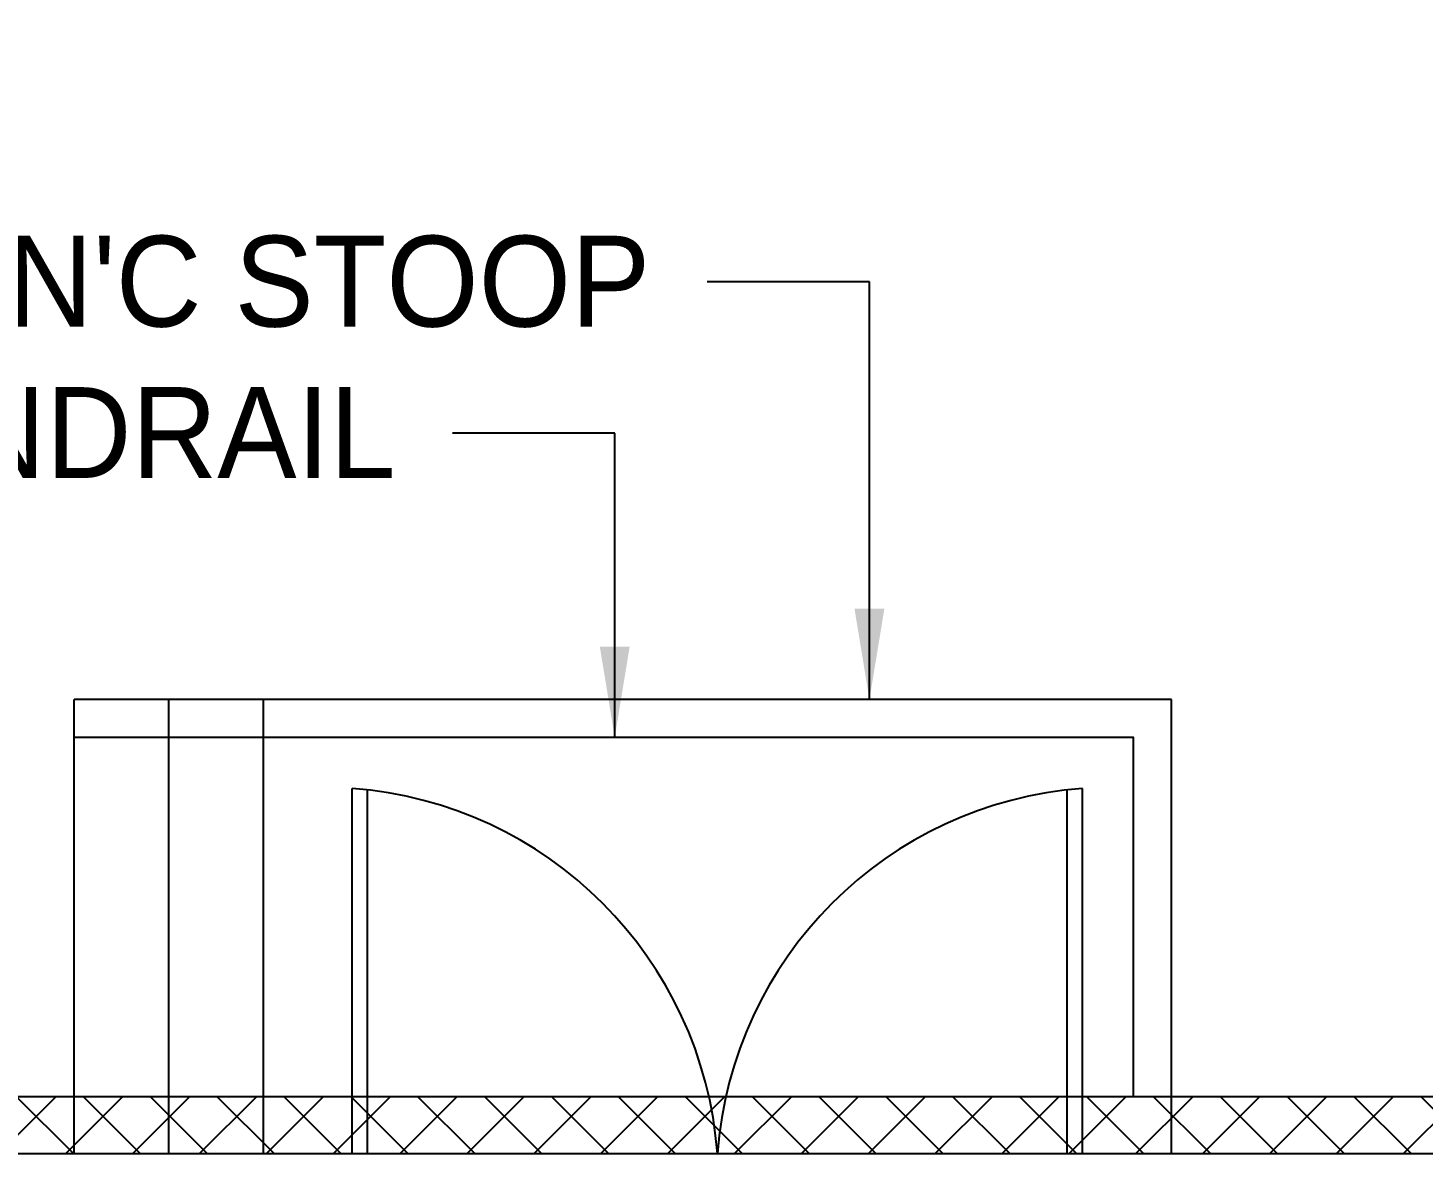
# Model space of a CAD drawing. Header units: millimetres. Extents: x 4133871 to 4440428, y -545651 to -495191.
# Drawn here: x 4156087 to 4159774, y -515893 to -512869 of the extents above; entities that cross this region are included whole.
import ezdxf

# ---------------------------------------------------------------- set-up
doc = ezdxf.new("R2010")
doc.units = ezdxf.units.MM
doc.header["$LTSCALE"] = 60
doc.linetypes.add('CEN', pattern=[62, 60, -1, 0, -1])
doc.linetypes.add('CENTER', pattern=[2, 1.25, -0.25, 0.25, -0.25])
for name, color, linetype in [('1CEN', 1, 'CEN'), ('1ST FL FW1-2', 3, 'Continuous'), ('3', 3, 'Continuous'), ('DIM-SCALE', 7, 'Continuous'), ('DOOR', 3, 'Continuous')]:
    doc.layers.add(name, color=color, linetype=linetype)
doc.styles.add('돋움', font='')
doc.styles.get('돋움').set_extended_font_data('Dotum')
doc.linetypes.add('FENCELINE1', pattern='A,1,-0.4,[133,ltypeshp.shx,S=0.4,R=0,X=-0.4,Y=0],-0.4,4', length=5.8)
doc.dimstyles.new('일반도면_0060', dxfattribs={"dimtxt": 240, "dimasz": 240, "dimexe": 60, "dimexo": 300, "dimgap": 75, "dimtad": 1, "dimdec": 0, "dimzin": 0, "dimdsep": 46, "dimtxsty": '돋움', "dimcen": -300, "dimclrd": 7, "dimclre": 7, "dimclrt": 2, "dimadec": 8, "dimazin": 0, "dimtfac": 1, "dimtdec": 0, "dimtix": 1, "dimtmove": 2, "dimatfit": 3, "dimfxl": 1, "dimtolj": 1, "dimtzin": 0, "dimarcsym": 0})

# ---------------------------------------------------------------- blocks, each defined once
blk = doc.blocks.new('15M')
blk.add_lwpolyline([(-110087.1, -154870.4), (-95087.1, -154870.4), (-95087.1, -155073.4), (-110087.1, -155073.4)], close=True)
blk = doc.blocks.new('외각')
at = {"rotation": 180}
blk.add_blockref('15M', (-125103.1, -149953.5), dxfattribs=at)

msp = doc.modelspace()

# ---------------------------------------------------------------- hatches: boundary and pattern name
at = {"layer": '1ST FL FW1-2'}
h = msp.add_hatch(dxfattribs=at)
h.set_pattern_fill('ANSI37', color=253, scale=1000)
h.set_pattern_definition([(45, (0, 0), (-88.3883476, 88.3883476), []), (135, (0, 0), (-88.3883476, -88.3883476), [])])
h.paths.add_polyline_path([(4167944, -509844.2), (4173944, -509844.2), (4173944, -517084.2), (4174094, -517084.2), (4174094, -509694.2), (4167794, -509694.2), (4167794, -515694.3), (4152794, -515694.3), (4152794, -518844.3), (4152944, -518844.3), (4152944, -515844.3), (4167944, -515844.3)])

# ---------------------------------------------------------------- linework, layer by layer
for p, q in [((4156209, -515844.3), (4156209, -514644.3)), ((4159109, -514644.3), (4156209, -514644.3)), ((4156459, -515844.3), (4156459, -514644.3)), ((4156709, -515844.3), (4156709, -514644.3)), ((4159109, -515844.3), (4159109, -514644.3))]:
    msp.add_line(p, q)
at = {"layer": '1CEN', "color": 1, "linetype": 'CENTER', "ltscale": 0.5}
msp.add_line((4146944, -515844.3), (4183944, -515844.3), dxfattribs=at)
at = {"layer": '1ST FL FW1-2', "color": 3}
msp.add_lwpolyline([(4152944, -524844.2), (4152944, -515844.3), (4167944, -515844.3), (4167944, -509844.2), (4173944, -509844.2), (4173944, -517084.2), (4174094, -517084.2), (4174094, -509694.2), (4167794, -509694.2), (4167794, -515694.3), (4152794, -515694.3), (4152794, -518844.3), (4152944, -518844.3)], dxfattribs=at)
at = {"layer": '3', "color": 2, "linetype": 'FENCELINE1', "ltscale": 0.01}
msp.add_lwpolyline([(4159009, -515694.3), (4159009, -514744.3), (4156209, -514744.3)], dxfattribs=at)
at = {"layer": 'DOOR', "color": 3}
for p, q in [((4156944, -515844.3), (4156944, -514879.3)), ((4158874, -515844.3), (4158874, -514879.3)), ((4156984, -515844.3), (4156984, -514883.1)), ((4158834, -515844.3), (4158834, -514883.1))]:
    msp.add_line(p, q, dxfattribs=at)
for centre, start, end in [((4156866.4, -515922), 4.2611, 85.7389), ((4158951.7, -515922), 94.2611, 175.7389)]:
    msp.add_arc(centre, 1045.6, start, end, dxfattribs=at)

# ---------------------------------------------------------------- block references
at = {"color": 3}
msp.add_blockref('외각', (4182960, -520964.2), dxfattribs=at)

# ---------------------------------------------------------------- texts
at = {"layer": 'DIM-SCALE', "color": 2, "char_height": 240, "attachment_point": 6, "style": '돋움'}
for s, insert in [("\\A1;CON'C STOOP", (4157731.8, -513540.1)), ('\\A1;REMOVABLE HANDRAIL', (4157058.6, -513940.1))]:
    msp.add_mtext(s, dxfattribs=dict(at, insert=insert))

# ---------------------------------------------------------------- leaders
at = {"layer": 'DIM-SCALE'}
for points in [[(4158311, -514644.3), (4158311, -513540.1), (4157881.8, -513540.1)], [(4157637.8, -514744.3), (4157637.8, -513940.1), (4157208.6, -513940.1)]]:
    msp.add_leader(points, dimstyle='일반도면_0060', dxfattribs=at)

doc.saveas('drawing.dxf')
